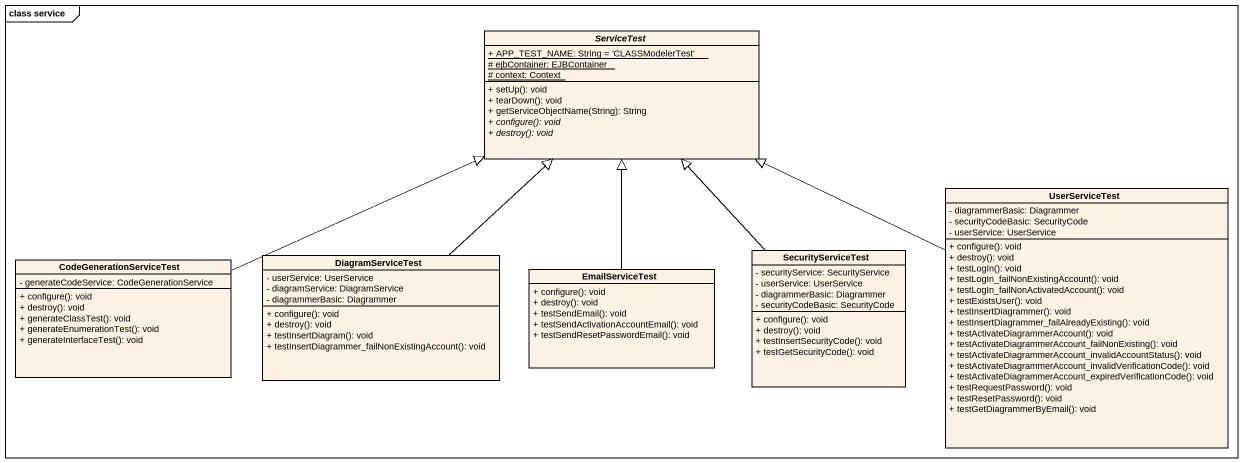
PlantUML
@startuml
mainframe class service
hide circle
hide empty members
skinparam classAttributeIconSize 0
abstract class ServiceTest {
  {static} + APP_TEST_NAME: String = 'CLASSModelerTest'
  {static} # ejbContainer: EJBContainer
  {static} # context: Context
  + setUp(): void
  + tearDown(): void
  + getServiceObjectName(String): String
  {abstract} + configure(): void
  {abstract} + destroy(): void
}
class UserServiceTest {
  - diagrammerBasic: Diagrammer
  - securityCodeBasic: SecurityCode
  - userService: UserService
  + configure(): void
  + destroy(): void
  + testLogIn(): void
  + testLogIn_failNonExistingAccount(): void
  + testLogIn_failNonActivatedAccount(): void
  + testExistsUser(): void
  + testInsertDiagrammer(): void
  + testInsertDiagrammer_failAlreadyExisting(): void
  + testActivateDiagrammerAccount(): void
  + testActivateDiagrammerAccount_failNonExisting(): void
  + testActivateDiagrammerAccount_invalidAccountStatus(): void
  + testActivateDiagrammerAccount_invalidVerificationCode(): void
  + testActivateDiagrammerAccount_expiredVerificationCode(): void
  + testRequestPassword(): void
  + testResetPassword(): void
  + testGetDiagrammerByEmail(): void
}
class CodeGenerationServiceTest {
  - generateCodeService: CodeGenerationService
  + configure(): void
  + destroy(): void
  + generateClassTest(): void
  + generateEnumerationTest(): void
  + generateInterfaceTest(): void
}
class DiagramServiceTest {
  - userService: UserService
  - diagramService: DiagramService
  - diagrammerBasic: Diagrammer
  + configure(): void
  + destroy(): void
  + testInsertDiagram(): void
  + testInsertDiagrammer_failNonExistingAccount(): void
}
class SecurityServiceTest {
  - securityService: SecurityService
  - userService: UserService
  - diagrammerBasic: Diagrammer
  - securityCodeBasic: SecurityCode
  + configure(): void
  + destroy(): void
  + testInsertSecurityCode(): void
  + testGetSecurityCode(): void
}
class EmailServiceTest {
  + configure(): void
  + destroy(): void
  + testSendEmail(): void
  + testSendActivationAccountEmail(): void
  + testSendResetPasswordEmail(): void
}
UserServiceTest -left-|> ServiceTest
CodeGenerationServiceTest -right-|> ServiceTest
DiagramServiceTest -up-|> ServiceTest
SecurityServiceTest -up-|> ServiceTest
EmailServiceTest -up-|> ServiceTest
@enduml
